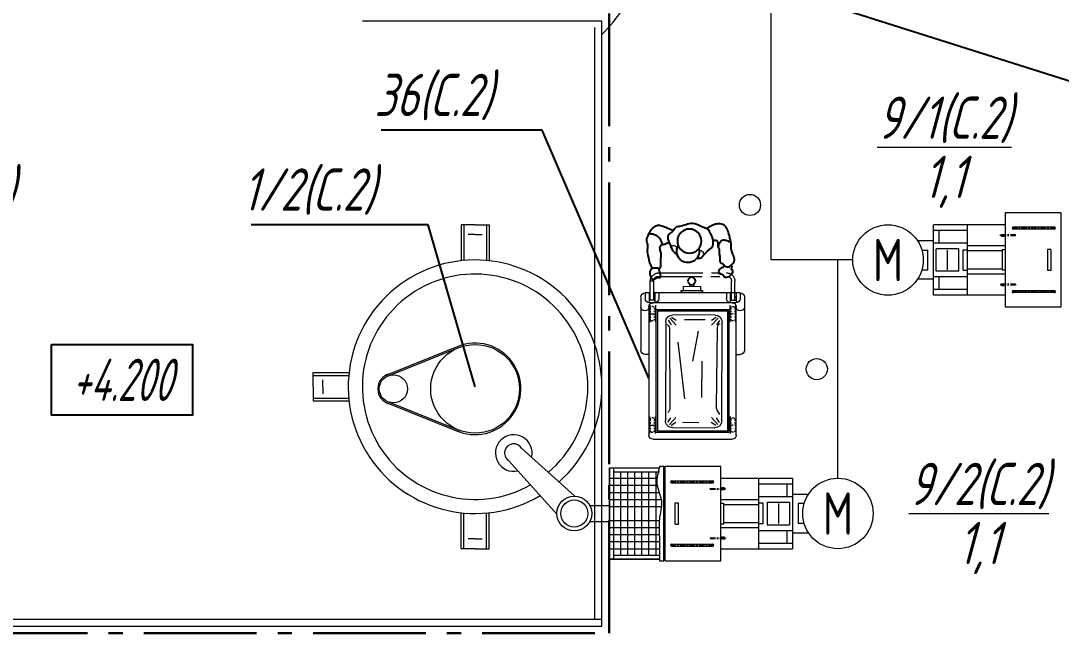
# Model space of a CAD drawing. Header units: millimetres. Extents: x -14296 to 10264, y -13087 to -5602.
# Drawn here: x -1596.5 to -1522.7, y -12606.8 to -12563.3 of the extents above; entities that cross this region are included whole.
import ezdxf
from ezdxf import colors
from ezdxf.entities.mleader import LeaderData, LeaderLine
from ezdxf.math import Vec2, Vec3

# ---------------------------------------------------------------- set-up
doc = ezdxf.new("R2010")
doc.units = ezdxf.units.MM
for name, pattern in [('ACAD_ISO03W100', [30, 12, -18]), ('CENTER2', [1.125, 0.75, -0.125, 0.125, -0.125]), ('gost6', [12, 8, -1.5, 1, -1.5]), ('PHANTOM2', [1.25, 0.625, -0.125, 0.125, -0.125, 0.125, -0.125])]:
    doc.linetypes.add(name, pattern=pattern)
for name, color, linetype, lineweight in [('1', 4, 'Continuous', 15), ('Заземление (Сущ)', 6, 'gost6', 25), ('КаБель силовой (Вновь)', 1, 'Continuous', 15), ('Линия выноска', 137, 'Continuous', 25), ('Рамка тонкая', 5, 'Continuous', 25), ('Строительный', 251, 'Continuous', 13), ('Текст', 7, 'Continuous', 20), ('Технологическое', 156, 'Continuous', 18), ('ЭлектрооБорудование (Вновь)', 160, 'Continuous', 15)]:
    doc.layers.add(name, color=color, linetype=linetype, lineweight=lineweight)
doc.layers.add('орудован', color=7, linetype='Continuous')
doc.layers.add('ТХ1', color=7, linetype='Continuous')
doc.styles.add('Simplex', font='simplex.shx', dxfattribs={"width": 0.7, "oblique": 15})
doc.linetypes.add('зигзаг', pattern='A,0.00254,-5.08,[131,ltypeshp.shx,S=5.08,R=0,X=-5.08,Y=0],-10.16,[131,ltypeshp.shx,S=5.08,R=180,X=5.08,Y=0],-5.08', length=20.32254)
doc.linetypes.add('ограждение1', pattern='A,0.25,-0.1,[133,ltypeshp.shx,S=0.1,R=0,X=-0.1,Y=0],-0.1,1', length=1.45)

# ---------------------------------------------------------------- blocks, each defined once
blk = doc.blocks.new('A$C42F5552A')
at = {"color": 4, "ltscale": 0.5}
for p, q in [((-6.21, 3), (-5.78, 2.37)), ((-6.09, 3.27), (-5.11, 2.37)), ((-5.78, 3.51), (-5.15, 3.08)), ((-5.54, 3.84), (8.46, 3.84)), ((-5.19, 3.63), (-5.18, 3.62)), ((-4.43, 3.27), (6.59, 3.2)), ((7.32, 3.51), (7.3, 3.49)), ((9.01, 3.27), (8.03, 2.37)), ((8.7, 3.51), (8.07, 3.08)), ((8.11, 3.63), (8.1, 3.62)), ((9.13, 3), (8.7, 2.37)), ((-6.54, -3.16), (-6.54, 2.84)), ((-2.69, 2.11), (5.39, 1.15)), ((9.46, 2.84), (9.46, -3.16)), ((-5.9, 1.19), (-5.9, -1.76)), ((-4.23, -0.77), (0, 0)), ((8.7, 1.39), (8.7, -0.93)), ((5.19, -1.34), (0, -1.34)), ((-6.21, -3.31), (-5.78, -2.68)), ((-6.09, -3.59), (-5.11, -2.68)), ((9.01, -3.59), (8.03, -2.68)), ((9.13, -3.31), (8.7, -2.68)), ((-5.78, -3.82), (-5.15, -3.39)), ((8.46, -4.16), (-5.54, -4.16)), ((-5.35, -3.84), (-5.28, -3.78)), ((-5.19, -3.94), (-5.18, -3.94)), ((-4.59, -3.48), (6.44, -3.38)), ((7.6, -3.88), (6.94, -3.51)), ((8.7, -3.82), (8.07, -3.39)), ((8.11, -3.94), (8.1, -3.94))]:
    blk.add_line(p, q, dxfattribs=at)
for centre, start, end in [((-5.54, 2.84), 90, 180), ((-4.43, 4.27), 220.6442, 269.6068), ((6.6, 4.2), 269.6068, 314.9568), ((8.46, 2.84), 0, 90), ((8.46, 2.84), 0, 90), ((-5.54, -3.16), 180, 270), ((-5.54, -3.16), 180, 270), ((-4.58, -4.48), 90.5536, 134.9566), ((6.45, -4.38), 60.5613, 90.5536), ((8.46, -3.16), 270, 0), ((8.46, -3.16), 270, 0), ((8.46, -3.16), 270, 0)]:
    blk.add_arc(centre, 1, start, end, dxfattribs=at)
blk = doc.blocks.new('A$C58876CB7')
at = {"color": 3, "linetype": 'ACAD_ISO03W100', "ltscale": 0.005}
for p, q in [((-3.005, -1.423), (-3.008, -0.613)), ((-2.908, -0.512), (-2.819, -0.512)), ((-2.716, -1.422), (-2.719, -0.612)), ((2.716, -1.422), (2.719, -0.612)), ((2.908, -0.512), (2.819, -0.512)), ((3.005, -1.423), (3.008, -0.613)), ((3.086, -1.011), (2.621, -1.01)), ((-2.816, -1.522), (-2.905, -1.522)), ((2.816, -1.522), (2.905, -1.522)), ((-3.005, -9.326), (-3.008, -8.516)), ((-2.908, -8.416), (-2.819, -8.416)), ((-2.716, -9.325), (-2.719, -8.516)), ((2.716, -9.325), (2.719, -8.516)), ((2.908, -8.416), (2.819, -8.416)), ((3.005, -9.326), (3.008, -8.516)), ((-2.816, -9.426), (-2.905, -9.426)), ((3.086, -8.915), (2.621, -8.913)), ((2.816, -9.426), (2.905, -9.426))]:
    blk.add_line(p, q, dxfattribs=at)
at = {"color": 3, "linetype": 'Continuous'}
for p, q in [((-3.086, -1.011), (-2.621, -1.01)), ((-3.086, -8.915), (-2.621, -8.913)), ((-0.805, -10.575), (0.687, -10.57)), ((-0.67, -10.863), (-0.671, -10.574)), ((-0.666, -10.863), (0.557, -10.86)), ((0.553, -10.86), (0.552, -10.571))]:
    blk.add_line(p, q, dxfattribs=at)
at = {"color": 3, "linetype": 'PHANTOM2', "ltscale": 5}
for p, q in [((-3.004, -9.88), (-3.004, -11.214)), ((-2.754, -9.88), (-2.754, -11.264)), ((2.754, -9.88), (2.754, -11.264)), ((3.004, -9.88), (3.004, -11.214)), ((-2.454, -11.564), (2.454, -11.564)), ((-2.404, -11.814), (2.404, -11.814))]:
    blk.add_line(p, q, dxfattribs=at)
at = {"color": 3, "linetype": 'ACAD_ISO03W100', "ltscale": 0.005}
for centre, start, end in [((-2.908, -0.612), 90.17058, 180.17058), ((-2.819, -0.612), 0.17058, 90.17058), ((2.819, -0.612), 89.82942, 179.82942), ((2.908, -0.612), 359.82942, 89.82942), ((-2.905, -1.422), 180.17058, 270.17058), ((-2.816, -1.422), 270.17058, 0.17058), ((2.816, -1.422), 179.82942, 269.82942), ((2.905, -1.422), 269.82942, 359.82942), ((-2.908, -8.516), 90.17058, 180.17058), ((-2.819, -8.516), 0.17058, 90.17058), ((2.819, -8.516), 89.82942, 179.82942), ((2.908, -8.516), 359.82942, 89.82942), ((-2.905, -9.326), 180.17058, 270.17058), ((-2.816, -9.326), 270.17058, 0.17058), ((2.816, -9.326), 179.82942, 269.82942), ((2.905, -9.326), 269.82942, 359.82942)]:
    blk.add_arc(centre, 0.1, start, end, dxfattribs=at)
at = {"color": 3, "linetype": 'PHANTOM2', "ltscale": 5}
for centre, radius, start, end in [((-2.404, -11.214), 0.6, 180, 270), ((-2.454, -11.264), 0.3, 180, 270), ((2.404, -11.214), 0.6, 270, 0), ((2.454, -11.264), 0.3, 270, 360)]:
    blk.add_arc(centre, radius, start, end, dxfattribs=at)
at = {"layer": '1', "color": 3}
for p, q in [((-2.8, 0), (2.8, 0)), ((-3.1, -9.4), (-3.1, -0.3)), ((-3.055, -1.613), (-3.062, -0.409)), ((-2.665, -1.612), (-2.665, -0.408)), ((-2.6, -0.5), (2.6, -0.5)), ((-2.6, -9.2), (-2.6, -0.5)), ((-2.5, -0.6), (2.5, -0.6)), ((-2.5, -9.1), (-2.5, -0.6)), ((2.5, -0.6), (2.5, -9.1)), ((2.6, -0.5), (2.6, -9.2)), ((2.665, -1.612), (2.665, -0.408)), ((3.055, -1.613), (3.062, -0.409)), ((3.1, -0.3), (3.1, -9.4)), ((-3.672, -10.105), (-3.672, -6.319)), ((-3.1, -6.019), (-3.372, -6.019)), ((3.1, -6.019), (3.372, -6.019)), ((3.672, -10.105), (3.672, -6.319)), ((-3.032, -9.516), (-3.039, -8.313)), ((-2.642, -9.515), (-2.642, -8.312)), ((2.642, -9.515), (2.642, -8.312)), ((3.032, -9.516), (3.039, -8.313)), ((2.6, -9.2), (-2.6, -9.2)), ((2.5, -9.1), (-2.5, -9.1)), ((-3.363, -10.405), (-3.363, -10)), ((-3.084, -10.405), (-3.084, -9.701)), ((-3.004, -9.88), (-3.084, -9.88)), ((-3.004, -10.117), (-3.084, -10.117)), ((3.063, -9.7), (-3.063, -9.7)), ((-2.754, -9.88), (-3.004, -9.88)), ((-2.754, -9.88), (-2.673, -9.88)), ((-2.754, -10.117), (-2.673, -10.117)), ((-2.673, -10.405), (-2.673, -9.7)), ((-2.395, -10.405), (-2.395, -10)), ((2.395, -10.405), (2.395, -10)), ((2.673, -10.405), (2.673, -9.7)), ((2.754, -9.88), (2.673, -9.88)), ((2.754, -10.117), (2.673, -10.117)), ((2.754, -9.88), (3.004, -9.88)), ((3.004, -9.88), (3.084, -9.88)), ((3.004, -10.117), (3.084, -10.117)), ((3.084, -10.405), (3.084, -9.701)), ((3.084, -10.405), (3.084, -9.759)), ((3.363, -10.405), (3.363, -10)), ((-3.004, -10.405), (-3.372, -10.405)), ((3.372, -10.405), (-2.754, -10.405)), ((-0.226, -11.027), (-0.226, -10.861)), ((0.089, -11.027), (0.089, -10.861)), ((-3.004, -11.264), (-2.754, -11.264))]:
    blk.add_line(p, q, dxfattribs=at)
for centre, radius, start, end in [((-2.8, -0.3), 0.3, 90, 180), ((2.8, -0.3), 0.3, 0, 90), ((-3.372, -6.319), 0.3, 90, 180), ((3.372, -6.319), 0.3, 0, 90), ((-3.386, -9.4), 0.286, 0, 180), ((-2.8, -9.4), 0.3, 180, 270), ((2.8, -9.4), 0.3, 270, 0), ((3.386, -9.4), 0.286, 0, 180), ((-3.372, -10.105), 0.3, 180, 270), ((-3.063, -10), 0.3, 90, 180), ((-2.695, -10), 0.3, 0, 90), ((2.695, -10), 0.3, 90, 180), ((3.063, -10), 0.3, 360, 90), ((3.372, -10.105), 0.3, 270, 0)]:
    blk.add_arc(centre, radius, start, end, dxfattribs=at)
at = {"layer": 'орудован', "color": 3, "ltscale": 0.3}
blk.add_circle((-0.227, -14.075), 0.854, dxfattribs=at)
blk.add_arc((-0.331, -13.344), 0.793, 345.91835, 210.37243, dxfattribs=at)
at = {"layer": 'орудован', "color": 3, "lineweight": -2, "ltscale": 0.3}
for centre, radius, start, end in [((0.487, -13.119), 0.302, 264.49094, 10.126), ((-1.356, -13.519), 0.248, 230.45932, 5.23183)]:
    blk.add_arc(centre, radius, start, end, dxfattribs=at)
at = {"layer": 'орудован', "color": 3, "ltscale": 0.3}
for points in [[(-2.419, -12.147), (-2.333, -11.801), (-2.286, -11.615), (-2.326, -11.476), (-2.518, -11.48), (-2.664, -11.399), (-2.837, -11.356), (-2.959, -11.576), (-3.022, -11.828), (-2.856, -12.189)], [(2.731, -12.365), (2.775, -12.253), (2.737, -12.168), (2.775, -12.069), (2.829, -11.93), (2.714, -11.672), (2.496, -11.514), (2.314, -11.494), (2.067, -11.715), (1.883, -11.74), (2.021, -12.158), (2.255, -12.33), (2.168, -12.423)], [(-1.397, -14.835), (-1.888, -15.029), (-2.279, -15.162), (-2.55, -15.167), (-2.805, -15.027), (-2.93, -14.879), (-3.124, -14.558), (-3.277, -14.15), (-3.212, -13.827), (-3.226, -13.341), (-3.106, -12.739), (-3.05, -12.514), (-2.955, -12.344), (-2.876, -12.201), (-2.771, -12.17), (-2.519, -12.166), (-2.295, -12.162), (-2.257, -12.295), (-2.252, -12.55), (-2.247, -12.858), (-2.24, -13.223), (-2.31, -13.501), (-2.306, -13.701), (-2.186, -13.816), (-1.906, -13.886), (-1.658, -13.962), (-1.579, -13.751), (-1.507, -13.6)], [(1.474, -14.078), (1.652, -14.147), (1.751, -14.066), (1.785, -13.744), (1.856, -13.559), (1.885, -13.292), (1.911, -13.042), (1.937, -12.793), (1.959, -12.585), (2.228, -12.367), (2.263, -12.319), (2.437, -12.242), (2.57, -12.256), (2.771, -12.403), (2.955, -12.63), (2.918, -12.98), (2.798, -13.29), (2.738, -13.591), (2.718, -13.991), (2.662, -14.221), (2.601, -14.507), (2.481, -14.828), (2.413, -15.016), (2.239, -15.204), (1.843, -15.292), (1.563, -15.255), (1.332, -15.15), (0.98, -14.973)], [(0.323, -12.867), (0.577, -12.889), (0.765, -13.044), (0.923, -13.226), (1.423, -13.741), (1.431, -14.235), (1.245, -14.67), (1.038, -14.943), (0.789, -15.035), (0.428, -15.201), (-0.146, -15.316), (-0.566, -15.204), (-0.925, -15.118), (-1.225, -15.017), (-1.447, -14.742), (-1.712, -14.541), (-1.719, -14.095), (-1.595, -13.814), (-1.505, -13.587), (-1.387, -13.353), (-1.058, -13.106)], [(-2.131, -13.836), (-2.459, -14.392), (-2.831, -14.555), (-3.109, -14.583)], [(1.823, -13.639), (2.025, -14.092), (2.18, -14.152), (2.437, -14.111), (2.718, -13.991)]]:
    blk.add_spline(points, degree=3, dxfattribs=at)
at = {"layer": 'ТХ1', "color": 3, "linetype": 'Continuous'}
for p, q in [((-0.805, -10.576), (-0.805, -10.405)), ((0.687, -10.57), (0.686, -10.405))]:
    blk.add_line(p, q, dxfattribs=at)
blk.add_circle((-0.068, -11.24), 0.264, dxfattribs=at)
at = {"color": 4, "ltscale": 0.5, "xscale": 0.4999999999999939, "yscale": 0.4999999999999939, "zscale": 0.4999999999999939, "rotation": 90.17057823925126}
blk.add_blockref('A$C42F5552A', (0, -5.557), dxfattribs=at)
blk = doc.blocks.new('A$C0E3607E4')
at = {"layer": '1', "color": 3}
blk.add_blockref('A$C58876CB7', (0.671, 10.574), dxfattribs=at)
blk = doc.blocks.new('_None')

msp = doc.modelspace()

# ---------------------------------------------------------------- linework, layer by layer
at = {"layer": 'Заземление (Сущ)', "lineweight": 30}
for p, q in [((-1554.80741, -12606.80291), (-1554.80741, -12551.80291)), ((-1719.80741, -12606.80291), (-1554.80741, -12606.80291))]:
    msp.add_line(p, q, dxfattribs=at)
at = {"layer": 'КаБель силовой (Вновь)'}
for p, q in [((-1543.30741, -12580.30291), (-1543.30741, -12536.48792)), ((-1537.51241, -12580.30291), (-1543.30741, -12580.30291)), ((-1538.56759, -12595.80291), (-1538.56759, -12580.30291))]:
    msp.add_line(p, q, dxfattribs=at)
for centre in [(-1544.80741, -12576.39542), (-1540.06759, -12588.05291)]:
    msp.add_circle(centre, 0.75, dxfattribs=at)
at = {"layer": 'Рамка тонкая'}
msp.add_lwpolyline([(-1594.35748, -12586.31211), (-1584.35748, -12586.31211), (-1584.35748, -12591.31211), (-1594.35748, -12591.31211)], close=True, dxfattribs=at)
at = {"layer": 'Строительный', "ltscale": 0.3}
for p, q in [((-1555.30741, -12563.33863), (-1572.30741, -12563.33863)), ((-1555.80741, -12563.33863), (-1572.30741, -12563.33863)), ((-1555.30741, -12606.30291), (-1555.30741, -12563.33863)), ((-1719.30741, -12606.30291), (-1555.30741, -12606.30291))]:
    msp.add_line(p, q, dxfattribs=at)
at = {"layer": 'Строительный', "linetype": 'ограждение1', "ltscale": 3}
for p, q in [((-1555.80741, -12605.80291), (-1555.80741, -12563.80291)), ((-1718.80741, -12605.80291), (-1555.30741, -12605.80291))]:
    msp.add_line(p, q, dxfattribs=at)
at = {"layer": 'Строительный', "linetype": 'зигзаг', "ltscale": 0.03}
msp.add_spline([(-1555.30741, -12564.30291), (-1553.7816, -12562.39229), (-1552.89441, -12558.49354), (-1553.24915, -12555.70258), (-1554.84517, -12551.93672), (-1555.30741, -12551.30291)], degree=3, dxfattribs=at)
at = {"layer": 'Технологическое'}
for p, q in [((-1522.74741, -12576.95291), (-1526.70741, -12576.95291)), ((-1526.70741, -12576.95291), (-1526.70741, -12582.02291)), ((-1522.74741, -12576.95291), (-1522.74741, -12583.65291)), ((-1526.70741, -12577.80291), (-1531.78741, -12577.80291)), ((-1531.78741, -12582.80291), (-1531.78741, -12577.80291)), ((-1529.40741, -12577.80291), (-1529.40741, -12582.80291)), ((-1529.40741, -12578.20291), (-1531.78741, -12578.20291)), ((-1531.38741, -12579.10138), (-1531.38741, -12578.20291)), ((-1527.03448, -12578.58291), (-1527.03448, -12578.52291)), ((-1526.96691, -12578.52291), (-1526.96691, -12578.48639)), ((-1526.96691, -12578.48639), (-1526.77794, -12578.48639)), ((-1526.96691, -12578.58291), (-1526.96691, -12578.61943)), ((-1526.77794, -12578.48639), (-1526.77794, -12578.52291)), ((-1526.77794, -12578.61943), (-1526.77794, -12578.58291)), ((-1523.20792, -12577.98291), (-1526.13741, -12577.98291)), ((-1523.20792, -12578.12291), (-1526.13741, -12578.12291)), ((-1525.95741, -12578.58291), (-1525.95741, -12578.52291)), ((-1531.78741, -12578.93426), (-1532.92033, -12578.93426)), ((-1529.40741, -12579.10138), (-1531.78741, -12579.10138)), ((-1526.70741, -12579.30291), (-1529.40741, -12579.30291)), ((-1526.96691, -12578.61943), (-1526.77794, -12578.61943)), ((-1532.61241, -12579.60291), (-1532.18741, -12579.60291)), ((-1532.18741, -12581.00291), (-1532.18741, -12579.60291)), ((-1529.98741, -12579.50291), (-1531.58741, -12579.50291)), ((-1531.58741, -12581.10291), (-1531.58741, -12579.50291)), ((-1530.78741, -12581.00291), (-1530.78741, -12579.60291)), ((-1529.98741, -12581.10291), (-1529.98741, -12579.50291)), ((-1529.70741, -12579.5739), (-1529.70741, -12581.03192)), ((-1529.70741, -12579.5739), (-1529.40741, -12579.5739)), ((-1526.90741, -12579.65291), (-1529.40741, -12579.65291)), ((-1526.90741, -12579.5739), (-1526.90741, -12581.03192)), ((-1526.70741, -12579.5739), (-1526.90741, -12579.5739)), ((-1523.45741, -12579.55291), (-1523.70741, -12579.55291)), ((-1523.70741, -12579.55291), (-1523.70741, -12581.05291)), ((-1523.45741, -12579.55291), (-1523.45741, -12581.05291)), ((-1532.61241, -12581.00291), (-1532.18741, -12581.00291)), ((-1529.40741, -12581.50445), (-1531.78741, -12581.50445)), ((-1529.98741, -12581.10291), (-1531.58741, -12581.10291)), ((-1531.38741, -12582.40291), (-1531.38741, -12581.50445)), ((-1529.70741, -12581.03192), (-1529.40741, -12581.03192)), ((-1526.90741, -12580.95291), (-1529.40741, -12580.95291)), ((-1526.70741, -12581.30291), (-1529.40741, -12581.30291)), ((-1526.70741, -12581.03192), (-1526.90741, -12581.03192)), ((-1523.45741, -12581.05291), (-1523.70741, -12581.05291)), ((-1531.78741, -12581.67156), (-1532.92033, -12581.67156)), ((-1527.03448, -12582.02291), (-1527.03448, -12582.08291)), ((-1526.96691, -12582.02291), (-1526.96691, -12581.98639)), ((-1526.96691, -12581.98639), (-1526.77794, -12581.98639)), ((-1526.96691, -12582.08291), (-1526.96691, -12582.11943)), ((-1526.96691, -12582.11943), (-1526.77794, -12582.11943)), ((-1526.77794, -12581.98639), (-1526.77794, -12582.02291)), ((-1526.77794, -12582.11943), (-1526.77794, -12582.08291)), ((-1526.70741, -12582.08291), (-1526.70741, -12583.65291)), ((-1525.95741, -12582.02291), (-1525.95741, -12582.08291)), ((-1529.40741, -12582.40291), (-1531.78741, -12582.40291)), ((-1526.70741, -12582.80291), (-1531.78741, -12582.80291)), ((-1523.20792, -12582.48291), (-1526.13741, -12582.48291)), ((-1523.20792, -12582.62291), (-1526.13741, -12582.62291)), ((-1522.74741, -12583.65291), (-1526.70741, -12583.65291)), ((-1570.61414, -12588.47677), (-1565.49691, -12586.4286)), ((-1570.57698, -12588.56961), (-1565.45975, -12586.52144)), ((-1570.57698, -12590.33659), (-1565.45975, -12592.38476)), ((-1570.61414, -12590.42943), (-1565.49691, -12592.4776)), ((-1557.22048, -12597.06401), (-1561.00344, -12593.68323)), ((-1562.12674, -12594.3376), (-1558.51133, -12598.35896)), ((-1554.77259, -12595.05291), (-1551.22148, -12595.05291)), ((-1554.77259, -12601.55291), (-1554.77259, -12595.05291)), ((-1554.77259, -12595.07291), (-1551.22148, -12595.07291)), ((-1554.75259, -12601.55291), (-1554.75259, -12595.05291)), ((-1554.47259, -12601.55291), (-1554.47259, -12595.05291)), ((-1554.47259, -12595.35291), (-1551.22148, -12595.35291)), ((-1553.97259, -12601.25291), (-1553.97259, -12595.35291)), ((-1553.47259, -12601.25291), (-1553.47259, -12595.35291)), ((-1552.97259, -12601.25291), (-1552.97259, -12595.35291)), ((-1552.47259, -12601.25291), (-1552.47259, -12595.35291)), ((-1551.97259, -12601.25291), (-1551.97259, -12595.35291)), ((-1551.47259, -12601.25291), (-1551.47259, -12595.35291)), ((-1551.19014, -12594.95291), (-1550.91259, -12594.95291)), ((-1550.91259, -12601.65291), (-1550.91259, -12594.95291)), ((-1550.83259, -12594.95291), (-1546.87259, -12594.95291)), ((-1550.83259, -12601.65291), (-1550.83259, -12594.95291)), ((-1546.87259, -12596.52291), (-1546.87259, -12594.95291)), ((-1554.77259, -12595.80291), (-1551.40223, -12595.80291)), ((-1554.77259, -12596.30291), (-1551.39138, -12596.30291)), ((-1550.37208, -12595.98291), (-1547.44259, -12595.98291)), ((-1550.37208, -12596.12291), (-1547.44259, -12596.12291)), ((-1546.87259, -12595.80291), (-1541.79259, -12595.80291)), ((-1544.17259, -12600.80291), (-1544.17259, -12595.80291)), ((-1544.17259, -12596.20291), (-1541.79259, -12596.20291)), ((-1542.19259, -12596.20291), (-1542.19259, -12597.10138)), ((-1541.79259, -12595.80291), (-1541.79259, -12600.80291)), ((-1554.77259, -12596.80291), (-1551.25292, -12596.80291)), ((-1547.62259, -12596.58291), (-1547.62259, -12596.52291)), ((-1546.87259, -12601.65291), (-1546.87259, -12596.58291)), ((-1546.61309, -12596.48639), (-1546.80206, -12596.48639)), ((-1546.80206, -12596.48639), (-1546.80206, -12596.52291)), ((-1546.80206, -12596.61943), (-1546.80206, -12596.58291)), ((-1546.61309, -12596.61943), (-1546.80206, -12596.61943)), ((-1546.61309, -12596.52291), (-1546.61309, -12596.48639)), ((-1546.61309, -12596.58291), (-1546.61309, -12596.61943)), ((-1546.54552, -12596.58291), (-1546.54552, -12596.52291)), ((-1541.79259, -12596.93426), (-1540.65967, -12596.93426)), ((-1556.16625, -12597.74291), (-1554.77259, -12597.74291)), ((-1554.77259, -12597.30291), (-1551.09437, -12597.30291)), ((-1550.12259, -12597.55291), (-1549.87259, -12597.55291)), ((-1550.12259, -12599.05291), (-1550.12259, -12597.55291)), ((-1549.87259, -12599.05291), (-1549.87259, -12597.55291)), ((-1546.87259, -12597.30291), (-1544.17259, -12597.30291)), ((-1546.87259, -12597.5739), (-1546.67259, -12597.5739)), ((-1546.67259, -12599.03192), (-1546.67259, -12597.5739)), ((-1546.67259, -12597.65291), (-1544.17259, -12597.65291)), ((-1544.17259, -12597.10138), (-1541.79259, -12597.10138)), ((-1543.87259, -12597.5739), (-1544.17259, -12597.5739)), ((-1543.87259, -12599.03192), (-1543.87259, -12597.5739)), ((-1543.59259, -12597.50291), (-1543.59259, -12599.10291)), ((-1543.59259, -12597.50291), (-1541.99259, -12597.50291)), ((-1542.79259, -12597.60291), (-1542.79259, -12599.00291)), ((-1541.99259, -12597.50291), (-1541.99259, -12599.10291)), ((-1541.39259, -12597.60291), (-1541.39259, -12599.00291)), ((-1540.96759, -12597.60291), (-1541.39259, -12597.60291)), ((-1554.77259, -12597.80291), (-1551.09437, -12597.80291)), ((-1556.16625, -12598.86291), (-1554.77259, -12598.86291)), ((-1554.77259, -12598.80291), (-1551.24547, -12598.80291)), ((-1550.12259, -12599.05291), (-1549.87259, -12599.05291)), ((-1546.87259, -12599.03192), (-1546.67259, -12599.03192)), ((-1546.67259, -12598.95291), (-1544.17259, -12598.95291)), ((-1543.87259, -12599.03192), (-1544.17259, -12599.03192)), ((-1543.59259, -12599.10291), (-1541.99259, -12599.10291)), ((-1540.96759, -12599.00291), (-1541.39259, -12599.00291)), ((-1554.77259, -12599.30291), (-1551.24547, -12599.30291)), ((-1554.77259, -12599.80291), (-1551.24547, -12599.80291)), ((-1546.87259, -12599.30291), (-1544.17259, -12599.30291)), ((-1546.61309, -12599.98639), (-1546.80206, -12599.98639)), ((-1546.80206, -12599.98639), (-1546.80206, -12600.02291)), ((-1546.61309, -12600.02291), (-1546.61309, -12599.98639)), ((-1544.17259, -12599.50445), (-1541.79259, -12599.50445)), ((-1542.19259, -12599.50445), (-1542.19259, -12600.40291)), ((-1541.79259, -12599.67156), (-1540.65967, -12599.67156)), ((-1554.77259, -12600.30291), (-1551.24547, -12600.30291)), ((-1550.37208, -12600.48291), (-1547.44259, -12600.48291)), ((-1550.37208, -12600.62291), (-1547.44259, -12600.62291)), ((-1547.62259, -12600.02291), (-1547.62259, -12600.08291)), ((-1546.80206, -12600.11943), (-1546.80206, -12600.08291)), ((-1546.61309, -12600.11943), (-1546.80206, -12600.11943)), ((-1546.61309, -12600.08291), (-1546.61309, -12600.11943)), ((-1546.54552, -12600.02291), (-1546.54552, -12600.08291)), ((-1544.17259, -12600.40291), (-1541.79259, -12600.40291)), ((-1554.77259, -12600.80291), (-1551.24547, -12600.80291)), ((-1554.47259, -12601.25291), (-1551.2362, -12601.25291)), ((-1546.87259, -12600.80291), (-1541.79259, -12600.80291)), ((-1554.77259, -12601.53291), (-1551.2362, -12601.53291)), ((-1554.77259, -12601.55291), (-1551.2362, -12601.55291)), ((-1551.23585, -12601.65291), (-1550.91259, -12601.65291)), ((-1550.83259, -12601.65291), (-1546.87259, -12601.65291))]:
    msp.add_line(p, q, dxfattribs=at)
at = {"layer": 'Технологическое', "ltscale": 0.6}
for p, q in [((-1564.30741, -12577.80291), (-1565.30741, -12577.80291)), ((-1565.30741, -12577.80291), (-1565.30741, -12580.36291)), ((-1565.10741, -12577.80291), (-1565.10741, -12580.34291)), ((-1564.30741, -12577.80291), (-1563.30741, -12577.80291)), ((-1563.50741, -12577.80291), (-1563.50741, -12580.34291)), ((-1563.30741, -12577.80291), (-1563.30741, -12580.36291)), ((-1564.30741, -12578.50291), (-1564.80741, -12578.50291)), ((-1564.30741, -12578.50291), (-1563.80741, -12578.50291)), ((-1575.80741, -12589.30291), (-1575.80741, -12588.30291)), ((-1575.80741, -12588.30291), (-1573.24741, -12588.30291)), ((-1575.80741, -12588.50291), (-1573.26741, -12588.50291)), ((-1575.10741, -12589.30291), (-1575.10741, -12588.80291)), ((-1575.80741, -12589.30291), (-1575.80741, -12590.30291)), ((-1575.10741, -12589.30291), (-1575.10741, -12589.80291)), ((-1575.80741, -12590.10291), (-1573.26741, -12590.10291)), ((-1575.80741, -12590.30291), (-1573.24741, -12590.30291)), ((-1565.30741, -12600.80291), (-1565.30741, -12598.24291)), ((-1565.10741, -12600.80291), (-1565.10741, -12598.26291)), ((-1563.50741, -12600.80291), (-1563.50741, -12598.26291)), ((-1563.30741, -12600.80291), (-1563.30741, -12598.24291)), ((-1564.30741, -12600.10291), (-1564.80741, -12600.10291)), ((-1564.30741, -12600.10291), (-1563.80741, -12600.10291)), ((-1564.30741, -12600.80291), (-1565.30741, -12600.80291)), ((-1564.30741, -12600.80291), (-1563.30741, -12600.80291))]:
    msp.add_line(p, q, dxfattribs=at)
at = {"layer": 'Технологическое', "linetype": 'CENTER2', "ltscale": 0.5}
for p, q in [((-1525.95741, -12578.52291), (-1527.03448, -12578.52291)), ((-1525.95741, -12578.58291), (-1527.03448, -12578.58291)), ((-1523.13792, -12578.05291), (-1526.20741, -12578.05291)), ((-1525.95741, -12582.02291), (-1527.03448, -12582.02291)), ((-1525.95741, -12582.08291), (-1527.03448, -12582.08291)), ((-1523.13792, -12582.55291), (-1526.20741, -12582.55291)), ((-1550.87259, -12601.65291), (-1550.87259, -12594.95291)), ((-1550.44208, -12596.05291), (-1547.37259, -12596.05291)), ((-1547.62259, -12596.52291), (-1546.54552, -12596.52291)), ((-1547.62259, -12596.58291), (-1546.54552, -12596.58291)), ((-1550.44208, -12600.55291), (-1547.37259, -12600.55291)), ((-1547.62259, -12600.02291), (-1546.54552, -12600.02291)), ((-1547.62259, -12600.08291), (-1546.54552, -12600.08291))]:
    msp.add_line(p, q, dxfattribs=at)
at = {"layer": 'Технологическое'}
for centre, radius in [((-1564.30741, -12589.4531), 3.15), ((-1570.10741, -12589.4531), 1), ((-1557.27259, -12598.30291), 1.24), ((-1557.27259, -12598.30291), 0.96)]:
    msp.add_circle(centre, radius, dxfattribs=at)
for centre, radius, start, end in [((-1526.13741, -12578.05291), 0.07, 90, 270), ((-1526.13741, -12578.05291), 0.07, 90, 270), ((-1523.20792, -12578.05291), 0.07, 270, 90), ((-1523.20792, -12578.05291), 0.07, 270, 90), ((-1526.13741, -12582.55291), 0.07, 90, 270), ((-1526.13741, -12582.55291), 0.07, 90, 270), ((-1523.20792, -12582.55291), 0.07, 270, 90), ((-1523.20792, -12582.55291), 0.07, 270, 90), ((-1564.30741, -12589.4531), 3.25, 245.1940385, 112.1583121), ((-1570.10741, -12589.4531), 1.1, 106.1974166, 253.8025834), ((-1561.56509, -12594.01042), 1.3, 346.6086808, 282.6462125), ((-1561.56509, -12594.01042), 0.65, 30.2225988, 233.691849), ((-1550.37208, -12596.05291), 0.07, 90, 270), ((-1550.37208, -12596.05291), 0.07, 90, 270), ((-1547.44259, -12596.05291), 0.07, 270, 90), ((-1547.44259, -12596.05291), 0.07, 270, 90), ((-1550.37208, -12600.55291), 0.07, 90, 270), ((-1550.37208, -12600.55291), 0.07, 90, 270), ((-1547.44259, -12600.55291), 0.07, 270, 90), ((-1547.44259, -12600.55291), 0.07, 270, 90)]:
    msp.add_arc(centre, radius, start, end, dxfattribs=at)
at = {"layer": 'Технологическое', "ltscale": 0.6}
for radius, start, end in [(9, 311.4207699, 300.7811131), (8, 310.5669144, 299.3624927)]:
    msp.add_arc((-1564.30741, -12589.30291), radius, start, end, dxfattribs=at)
at = {"layer": 'Технологическое'}
msp.add_open_spline([(-1551.19014, -12594.95291), (-1551.32072, -12595.36834), (-1551.58437, -12596.20709), (-1550.9112, -12597.42408), (-1551.32084, -12598.69425), (-1551.21958, -12599.84387), (-1551.23874, -12600.82628), (-1551.23676, -12601.39434), (-1551.23585, -12601.65291)], degree=3, knots=[0, 0, 0, 0, 1.25796291, 2.53985651, 3.81915352, 5.06187796, 5.99035093, 6.76607984, 6.76607984, 6.76607984, 6.76607984], dxfattribs=at)
at = {"layer": 'ЭлектрооБорудование (Вновь)'}
for centre in [(-1535.01241, -12580.30291), (-1538.56759, -12598.30291)]:
    msp.add_circle(centre, 2.5, dxfattribs=at)

# ---------------------------------------------------------------- block references
at = {"layer": '1', "color": 3, "xscale": -1, "rotation": 180}
msp.add_blockref('A$C0E3607E4', (-1549.54661, -12582.4627), dxfattribs=at)

# ---------------------------------------------------------------- texts
at = {"layer": 'Текст', "char_height": 3, "attachment_point": 5, "style": 'Simplex'}
for s, insert, width in [('\\A1;\\S9\\/1(С.2)/1,1;', (-1531.01241, -12572.30291), 4.9055162), ('{\\Q0;М}', (-1535.01241, -12580.30291), 6.7817159), ('{\\W0.6;+4.200}', (-1589.35748, -12588.81211), 10), ('\\A1;\\S9\\/2(С.2)/1,1;', (-1528.56759, -12598.30291), 4.9055162), ('{\\Q0;М}', (-1538.56759, -12598.30291), 6.7817159)]:
    msp.add_mtext(s, dxfattribs=dict(at, insert=insert, width=width))

# ---------------------------------------------------------------- leaders
at = {"layer": 'Линия выноска'}
ml = msp.add_multileader_mtext('Standard', dxfattribs=at)
ml.set_content('9/1(С.2); 9/2(С.2)-SB', color=2, style='Simplex')
ml.set_leader_properties()
ml.set_arrow_properties(name='NONE')
ml.build(insert=Vec2(0, 0))
ml.multileader.update_dxf_attribs({"text_left_attachment_type": 6, "text_right_attachment_type": 6, "dogleg_length": 0})
ctx = ml.context
ctx.base_point, ctx.char_height, ctx.plane_origin = Vec3(-1515.33741, -12569.76248), 3, Vec3(-1498.48844, -12571.66937)
ctx.left_attachment, ctx.right_attachment, ctx.text_align_type = 6, 6, 1
notes = []
notes.append((ctx, [(1, (1, 1, 0), (-1515.33741, -12569.76248), (1, 0), 0, [(1, [(-1536.30741, -12559.80291), (-1540.30741, -12561.80291)], 0, [])])]))
ctx.mtext.insert, ctx.mtext.alignment, ctx.mtext.flow_direction = Vec3(-1494.66946, -12565.76248), 2, 5
ml = msp.add_multileader_mtext('Standard', dxfattribs=at)
ml.set_content('36(С.2)', color=2, style='Simplex')
ml.set_leader_properties()
ml.set_arrow_properties(name='NONE')
ml.build(insert=Vec2(0, 0))
ml.multileader.update_dxf_attribs({"text_left_attachment_type": 6, "text_right_attachment_type": 6, "dogleg_length": 0})
ctx = ml.context
ctx.base_point, ctx.char_height, ctx.plane_origin = Vec3(-1574.99848, -12571.08346), 3, Vec3(-1478.24505, -12613.36784)
ctx.left_attachment, ctx.right_attachment, ctx.text_align_type = 6, 6, 1
notes.append((ctx, [(0, (1, 1, 0), (-1559.53914, -12571.08346), (-1, 0), 0, [(1, [(-1551.97571, -12588.69519)], 0, [])])]))
ctx.mtext.insert, ctx.mtext.alignment, ctx.mtext.flow_direction = Vec3(-1567.26881, -12567.08346), 2, 5
ml = msp.add_multileader_mtext('Standard', dxfattribs=at)
ml.set_content('{\\W0.7;30(С.2)}', color=2, style='Simplex')
ml.set_leader_properties()
ml.set_arrow_properties(name='NONE')
ml.build(insert=Vec2(0, 0))
ml.multileader.update_dxf_attribs({"text_left_attachment_type": 6, "text_right_attachment_type": 6, "dogleg_length": 0})
ctx = ml.context
ctx.base_point, ctx.char_height, ctx.plane_origin = Vec3(-1608.85066, -12577.80004), 3, Vec3(-1524.02502, -12612.69286)
ctx.left_attachment, ctx.right_attachment, ctx.text_align_type = 6, 6, 1
notes.append((ctx, [(1, (1, 1, 0), (-1608.85066, -12577.80004), (1, 0), 0, [(1, [(-1613.16747, -12589.35297)], 0, [])])]))
ctx.mtext.insert, ctx.mtext.alignment, ctx.mtext.flow_direction = Vec3(-1601.12099, -12573.80004), 2, 5
ml = msp.add_multileader_mtext('Standard', dxfattribs=at)
ml.set_content('1/2(С.2)', color=2, style='Simplex')
ml.set_leader_properties()
ml.set_arrow_properties(name='NONE')
ml.build(insert=Vec2(0, 0))
ml.multileader.update_dxf_attribs({"text_left_attachment_type": 6, "text_right_attachment_type": 6, "dogleg_length": 0})
ctx = ml.context
ctx.base_point, ctx.char_height, ctx.plane_origin = Vec3(-1584.55777, -12577.80004), 3, Vec3(-1498.67639, -12612.69286)
ctx.left_attachment, ctx.right_attachment, ctx.text_align_type = 6, 6, 1
notes.append((ctx, [(0, (1, 1, 0), (-1567.64532, -12577.80004), (-1, 0), 0, [(1, [(-1564.30741, -12589.30291)], 0, [])])]))
ctx.mtext.insert, ctx.mtext.alignment, ctx.mtext.flow_direction = Vec3(-1576.10155, -12573.80004), 2, 5
for ctx, leaders in notes:
    for number, flags, end, landing, length, lines in leaders:
        leader = LeaderData()
        leader.index, (leader.has_last_leader_line, leader.has_dogleg_vector, leader.attachment_direction) = number, flags
        leader.last_leader_point, leader.dogleg_vector, leader.dogleg_length = Vec3(end), Vec3(landing), length
        for number, points, colour, breaks in lines:
            line = LeaderLine()
            line.index, line.vertices, line.color, line.breaks = number, Vec3.list(points), colors.encode_raw_color(colour), breaks
            leader.lines.append(line)
        ctx.leaders.append(leader)

doc.saveas('drawing.dxf')
